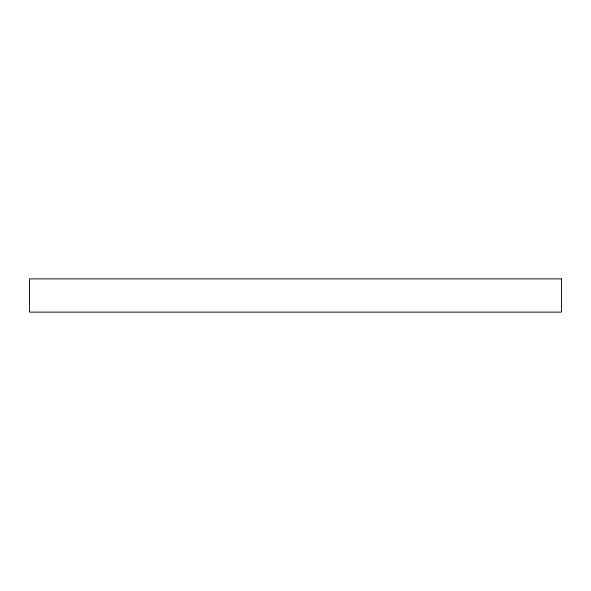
<?xml version="1.0" encoding="UTF-8"?>
<svg xmlns="http://www.w3.org/2000/svg" width="591" height="591" viewBox="0 0 591 591"><rect width="100%" height="100%" fill="white"/><g stroke="black" fill="none" stroke-linecap="round" stroke-linejoin="round"><path stroke-width="0.89" d="M561.45 278.878L29.55 278.878L29.55 312.122L561.45 312.122L561.45 278.878"/></g></svg>
